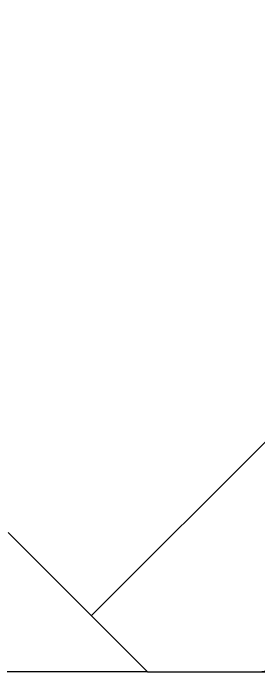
# Model space of a CAD drawing. Header units: millimetres. Extents: x 0 to 279, y 0 to 216.
# Drawn here: x 236.7408 to 236.8877, y 66.1291 to 66.5234 of the extents above; entities that cross this region are included whole.
import ezdxf

# ---------------------------------------------------------------- set-up
doc = ezdxf.new("R2010")
doc.units = ezdxf.units.MM
doc.layers.add('TITLE_BLOCK_TEXT', color=8, linetype='Continuous')

msp = doc.modelspace()

# ---------------------------------------------------------------- hatches: boundary and pattern name
at = {"layer": 'TITLE_BLOCK_TEXT', "linetype": 'Continuous', "lineweight": 18}
h = msp.add_hatch(dxfattribs=at)
h.set_pattern_fill('ANSI31', color=256, style=0)
edge = h.paths.add_edge_path(flags=0)
edge.add_line((237.08774, 66.12908), (237.15441, 66.12908))
edge.add_line((237.15441, 66.12908), (237.23774, 66.21241))
edge.add_line((237.23774, 66.21241), (237.23774, 67.71241))
edge.add_line((237.23774, 67.71241), (237.15441, 67.79574))
edge.add_line((237.15441, 67.79574), (236.82107, 67.79574))
edge.add_line((236.82107, 67.79574), (236.73774, 67.71241))
edge.add_line((236.73774, 67.71241), (236.73774, 66.21241))
edge.add_line((236.73774, 66.21241), (236.82107, 66.12908))
edge.add_line((236.82107, 66.12908), (236.88774, 66.12908))
edge.add_arc((236.88774, 66.14574), 0.01667, 270, 360)
edge.add_line((236.90441, 66.14574), (236.90441, 66.27908))
edge.add_arc((236.92107, 66.27908), 0.01667, 90, 180, ccw=False)
edge.add_line((236.92107, 66.29574), (237.05441, 66.29574))
edge.add_arc((237.05441, 66.27908), 0.01667, 0, 90, ccw=False)
edge.add_line((237.07107, 66.27908), (237.07107, 66.14574))
edge.add_arc((237.08774, 66.14574), 0.01667, 180, 270)

# ---------------------------------------------------------------- linework, layer by layer
at = {"color": 7, "linetype": 'Continuous', "lineweight": 25}
for p, q in [((236.73774, 66.21241), (236.82107, 66.12908)), ((236.82107, 66.12908), (236.50563, 66.12908)), ((236.82107, 66.12908), (236.88774, 66.12908)), ((236.88774, 66.12908), (236.89505, 66.12908))]:
    msp.add_line(p, q, dxfattribs=at)
msp.add_arc((236.88774, 66.14574), 0.01667, 270, 0, dxfattribs=at)

doc.saveas('drawing.dxf')
